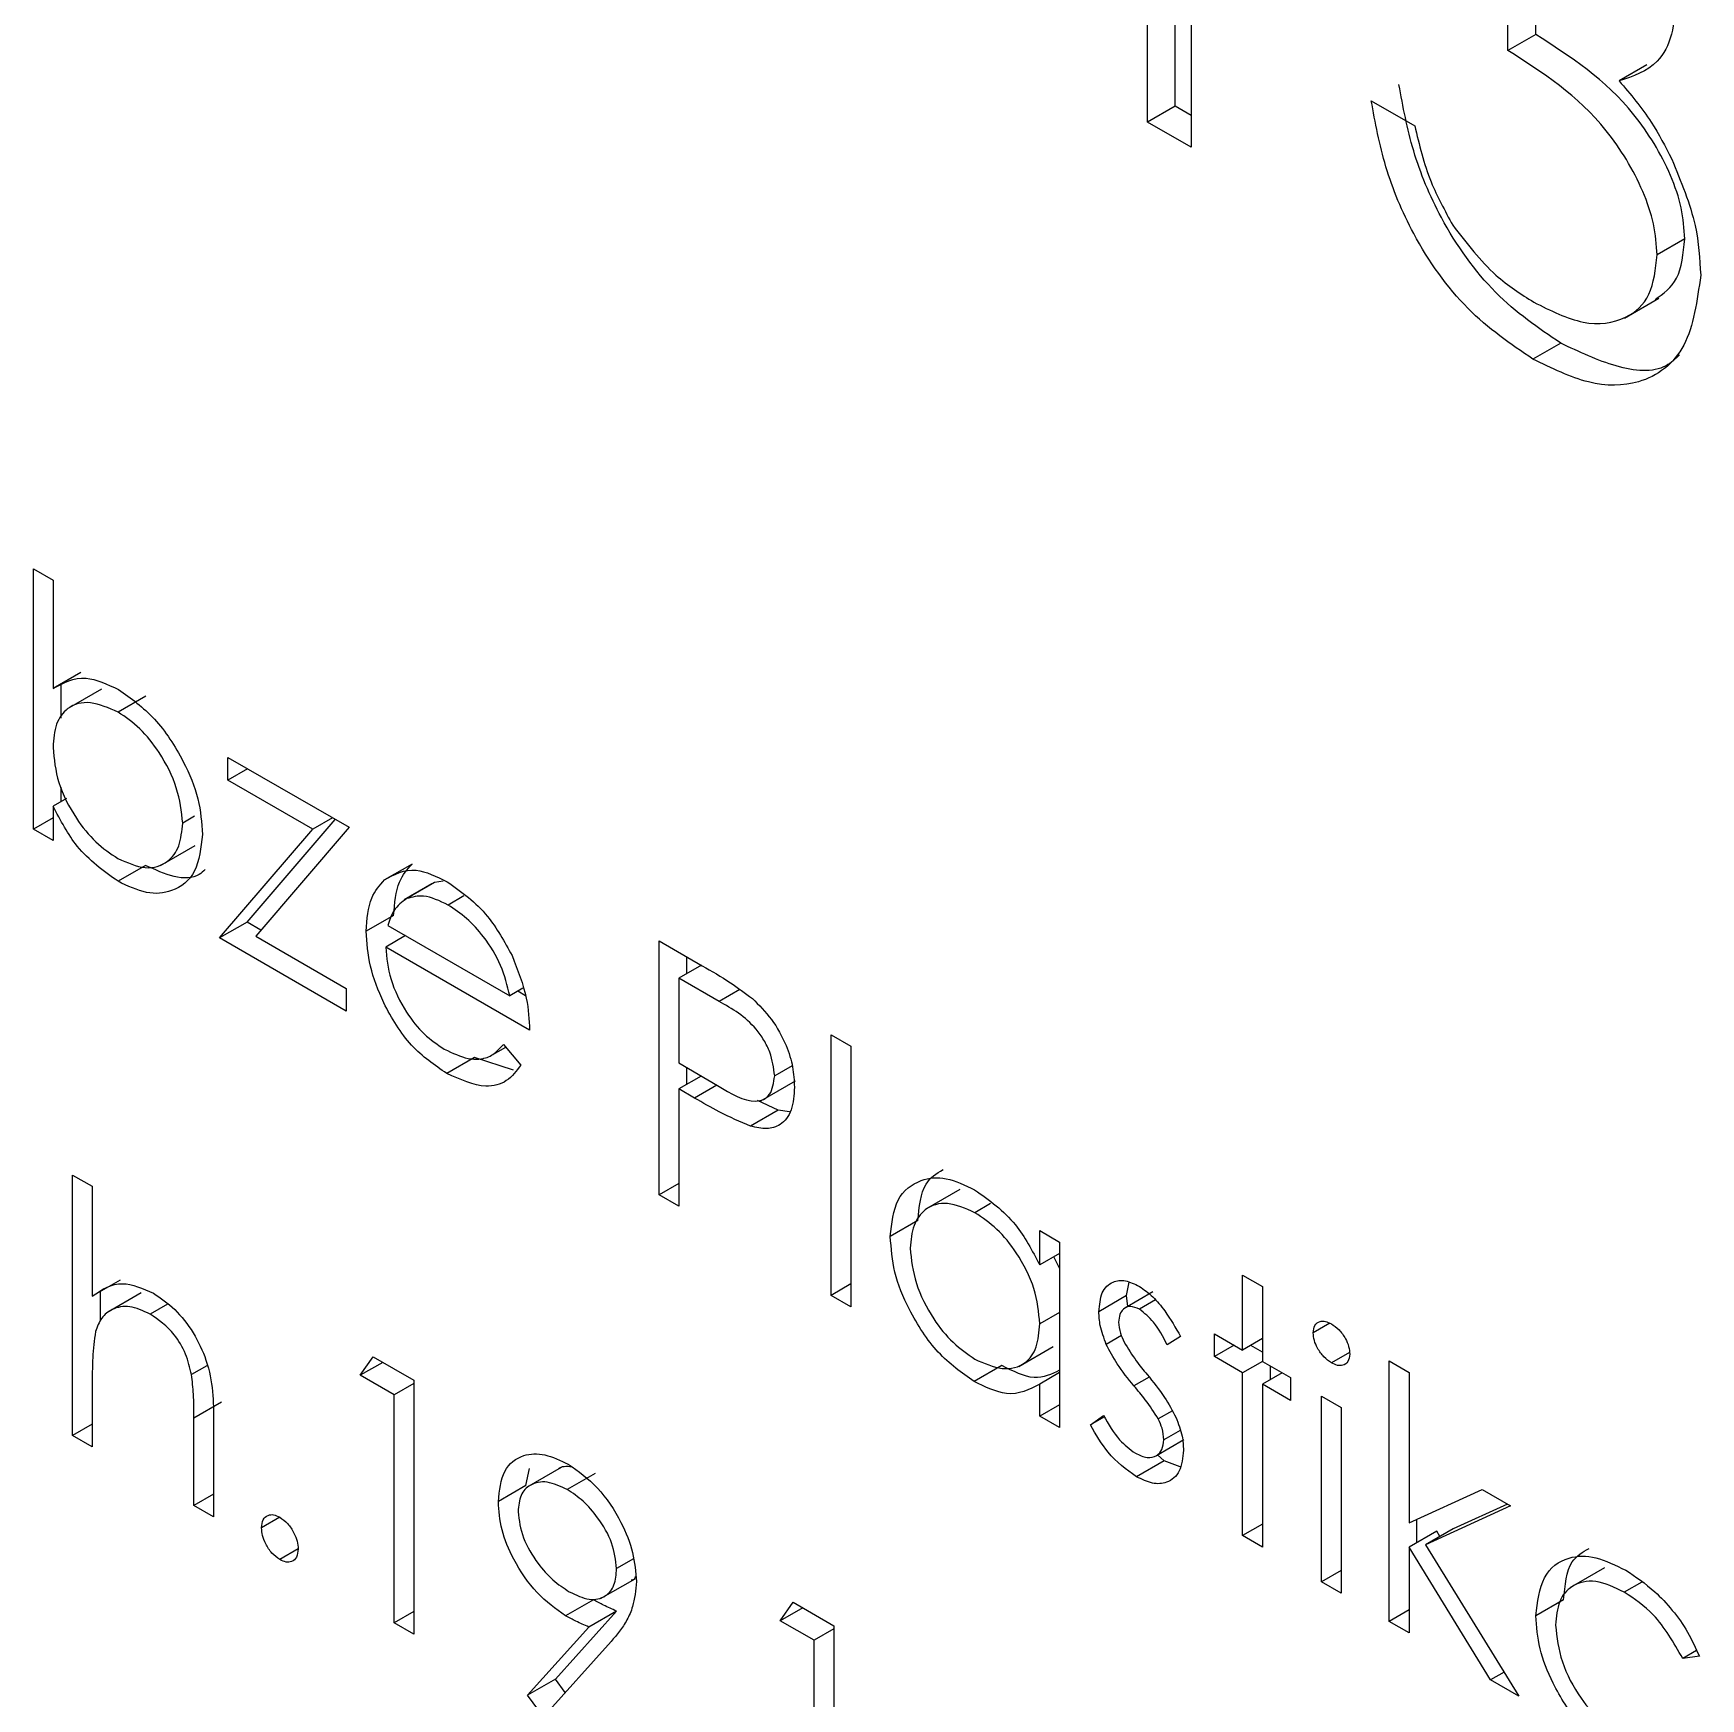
# Model space of a CAD drawing. Extents: x 75 to 2075, y 25 to 1460.
# Drawn here: x 1885.06 to 1896.41, y 1106.38 to 1117.71 of the extents above; entities that cross this region are included whole.
import ezdxf

# ---------------------------------------------------------------- set-up
doc = ezdxf.new("R2010")
doc.units = 0
doc.header["$LTSCALE"] = 5
doc.linetypes.add('SLD-KATı', pattern=[0])
doc.layers.get('0').update_dxf_attribs({"linetype": 'CONTINUOUS'})

msp = doc.modelspace()

# ---------------------------------------------------------------- linework, layer by layer
at = {"color": 7, "linetype": 'SLD-KATı'}
for p, q in [((1892.941, 1120.747), (1892.941, 1116.937)), ((1892.833, 1117.216), (1892.833, 1120.636)), ((1892.645, 1117.107), (1892.645, 1120.527)), ((1895.098, 1117.596), (1895.098, 1117.987)), ((1895.287, 1117.705), (1895.287, 1117.924)), ((1895.287, 1117.705), (1895.098, 1117.596)), ((1896.044, 1117.497), (1895.855, 1117.388)), ((1894.168, 1117.254), (1894.464, 1117.083)), ((1892.833, 1117.216), (1892.645, 1117.107)), ((1892.941, 1116.937), (1892.645, 1117.107)), ((1892.941, 1117.154), (1892.833, 1117.216)), ((1896.302, 1116.313), (1896.114, 1116.204)), ((1895.891, 1115.775), (1896.126, 1115.911)), ((1895.457, 1115.604), (1895.268, 1115.495)), ((1885.061, 1114.069), (1885.195, 1113.992)), ((1885.061, 1112.296), (1885.061, 1114.069)), ((1885.195, 1113.992), (1885.195, 1113.253)), ((1885.384, 1113.362), (1885.195, 1113.253)), ((1885.249, 1113.052), (1885.249, 1113.284)), ((1885.525, 1113.25), (1885.289, 1113.114)), ((1885.826, 1113.202), (1885.638, 1113.093)), ((1886.385, 1112.785), (1887.21, 1112.309)), ((1886.385, 1112.63), (1886.385, 1112.785)), ((1886.519, 1112.708), (1886.385, 1112.63)), ((1885.249, 1112.484), (1885.249, 1112.583)), ((1886.964, 1112.296), (1886.385, 1112.63)), ((1885.287, 1112.506), (1885.195, 1112.453)), ((1885.195, 1112.453), (1885.195, 1112.219)), ((1885.195, 1112.374), (1885.061, 1112.296)), ((1886.158, 1112.385), (1886.078, 1112.338)), ((1886.516, 1111.664), (1887.116, 1112.363)), ((1887.098, 1112.374), (1886.964, 1112.296)), ((1885.195, 1112.219), (1885.061, 1112.296)), ((1886.327, 1111.556), (1886.964, 1112.296)), ((1887.21, 1112.309), (1886.574, 1111.568)), ((1885.927, 1112.049), (1886.163, 1112.185)), ((1885.825, 1112.05), (1885.637, 1111.942)), ((1887.639, 1112.059), (1887.451, 1111.951)), ((1887.773, 1111.924), (1887.585, 1111.815)), ((1887.792, 1111.933), (1887.603, 1111.824)), ((1887.851, 1111.942), (1887.792, 1111.933)), ((1887.992, 1111.842), (1887.885, 1111.78)), ((1886.516, 1111.664), (1886.327, 1111.556)), ((1886.609, 1111.61), (1886.516, 1111.664)), ((1887.513, 1111.71), (1887.325, 1111.602)), ((1887.191, 1111.057), (1886.327, 1111.556)), ((1886.574, 1111.568), (1887.191, 1111.212)), ((1887.594, 1111.572), (1887.459, 1111.494)), ((1887.473, 1111.641), (1888.303, 1111.162)), ((1888.438, 1110.929), (1887.459, 1111.494)), ((1889.32, 1111.537), (1889.614, 1111.367)), ((1889.32, 1109.808), (1889.32, 1111.537)), ((1889.608, 1111.371), (1889.455, 1111.282)), ((1889.509, 1111.313), (1889.509, 1111.428)), ((1887.191, 1111.212), (1887.191, 1111.057)), ((1888.393, 1111.214), (1888.303, 1111.162)), ((1889.455, 1111.282), (1889.455, 1110.706)), ((1889.728, 1111.124), (1889.455, 1111.282)), ((1888.41, 1111.163), (1888.358, 1111.193)), ((1890.491, 1110.897), (1890.625, 1110.819)), ((1890.491, 1109.124), (1890.491, 1110.897)), ((1888.173, 1110.754), (1888.276, 1110.814)), ((1888.261, 1110.832), (1888.38, 1110.691)), ((1890.625, 1110.819), (1890.625, 1109.047)), ((1888.064, 1110.743), (1887.875, 1110.634)), ((1888.328, 1110.657), (1888.064, 1110.743)), ((1889.455, 1110.706), (1889.717, 1110.551)), ((1889.509, 1110.56), (1889.509, 1110.674)), ((1890.226, 1110.687), (1890.107, 1110.618)), ((1889.606, 1110.616), (1889.455, 1110.529)), ((1889.455, 1110.529), (1889.455, 1109.731)), ((1889.562, 1110.467), (1889.455, 1110.529)), ((1890.012, 1110.447), (1890.248, 1110.583)), ((1890.131, 1110.384), (1889.99, 1110.449)), ((1890.131, 1110.384), (1889.943, 1110.275)), ((1890.208, 1110.373), (1890.131, 1110.384)), ((1885.328, 1109.943), (1885.462, 1109.866)), ((1885.328, 1108.171), (1885.328, 1109.943)), ((1885.462, 1109.866), (1885.462, 1109.118)), ((1889.455, 1109.886), (1889.32, 1109.808)), ((1891.368, 1109.844), (1891.132, 1109.708)), ((1889.455, 1109.731), (1889.32, 1109.808)), ((1891.577, 1109.748), (1891.47, 1109.686)), ((1891.082, 1109.633), (1890.894, 1109.524)), ((1891.911, 1109.331), (1891.911, 1109.565)), ((1891.911, 1109.565), (1892.045, 1109.487)), ((1892.045, 1109.409), (1891.911, 1109.331)), ((1892.045, 1109.487), (1892.045, 1108.224)), ((1892.045, 1109.309), (1892.007, 1109.386)), ((1885.651, 1109.227), (1885.462, 1109.118)), ((1890.625, 1109.202), (1890.491, 1109.124)), ((1892.502, 1109.122), (1892.519, 1109.213)), ((1893.292, 1109.262), (1893.427, 1109.184)), ((1893.292, 1108.752), (1893.292, 1109.262)), ((1893.427, 1109.184), (1893.427, 1108.674)), ((1885.517, 1108.948), (1885.517, 1109.149)), ((1885.795, 1109.142), (1885.56, 1109.006)), ((1885.974, 1109.065), (1885.855, 1108.997)), ((1890.625, 1109.047), (1890.491, 1109.124)), ((1892.502, 1109.122), (1892.314, 1109.013)), ((1892.682, 1109.148), (1892.494, 1109.039)), ((1892.51, 1109.048), (1892.502, 1109.122)), ((1892.699, 1109.093), (1892.59, 1109.03)), ((1892.045, 1109.008), (1891.911, 1108.93)), ((1893.886, 1108.934), (1893.772, 1108.868)), ((1892.468, 1108.85), (1892.364, 1108.79)), ((1892.87, 1108.844), (1892.779, 1108.788)), ((1893.101, 1108.863), (1893.292, 1108.752)), ((1893.101, 1108.708), (1893.101, 1108.863)), ((1893.427, 1108.83), (1893.292, 1108.752)), ((1891.768, 1108.64), (1892.003, 1108.776)), ((1893.235, 1108.785), (1893.101, 1108.708)), ((1893.292, 1108.597), (1893.101, 1108.708)), ((1893.427, 1108.737), (1893.347, 1108.783)), ((1894.02, 1108.736), (1893.896, 1108.665)), ((1886.241, 1108.644), (1886.138, 1108.585)), ((1887.285, 1108.58), (1887.373, 1108.706)), ((1887.439, 1108.668), (1887.285, 1108.58)), ((1887.373, 1108.706), (1887.65, 1108.546)), ((1891.653, 1108.646), (1891.464, 1108.537)), ((1892.045, 1108.598), (1891.911, 1108.52)), ((1893.427, 1108.674), (1893.292, 1108.597)), ((1893.292, 1107.489), (1893.292, 1108.597)), ((1893.427, 1108.674), (1893.619, 1108.564)), ((1893.561, 1108.597), (1893.427, 1108.519)), ((1893.481, 1108.551), (1893.481, 1108.643)), ((1894.29, 1108.678), (1894.425, 1108.6)), ((1894.29, 1106.905), (1894.29, 1108.678)), ((1894.425, 1108.6), (1894.425, 1107.575)), ((1885.462, 1108.55), (1885.462, 1108.093)), ((1887.516, 1108.447), (1887.285, 1108.58)), ((1887.65, 1108.524), (1887.516, 1108.447)), ((1887.65, 1108.546), (1887.65, 1106.818)), ((1891.911, 1108.302), (1891.911, 1108.52)), ((1893.427, 1108.519), (1893.427, 1107.411)), ((1893.619, 1108.409), (1893.427, 1108.519)), ((1893.619, 1108.564), (1893.619, 1108.409)), ((1886.342, 1108.397), (1886.153, 1108.289)), ((1887.516, 1106.896), (1887.516, 1108.447)), ((1892.045, 1108.379), (1891.911, 1108.302)), ((1893.83, 1108.437), (1893.964, 1108.36)), ((1893.83, 1107.174), (1893.83, 1108.437)), ((1886.153, 1107.695), (1886.153, 1108.289)), ((1886.288, 1108.262), (1886.288, 1107.617)), ((1892.045, 1108.224), (1891.911, 1108.302)), ((1892.256, 1108.242), (1892.345, 1108.307)), ((1892.352, 1108.297), (1892.256, 1108.242)), ((1892.814, 1108.338), (1892.718, 1108.283)), ((1893.964, 1108.36), (1893.964, 1107.097)), ((1885.462, 1108.248), (1885.328, 1108.171)), ((1885.462, 1108.093), (1885.328, 1108.171)), ((1892.705, 1108.034), (1892.893, 1108.143)), ((1892.867, 1108.205), (1892.755, 1108.141)), ((1892.758, 1107.999), (1892.712, 1108.038)), ((1888.414, 1107.83), (1888.439, 1107.946)), ((1888.653, 1107.952), (1888.418, 1107.816)), ((1892.758, 1107.999), (1892.569, 1107.89)), ((1892.866, 1107.956), (1892.758, 1107.999)), ((1888.414, 1107.83), (1888.226, 1107.721)), ((1888.884, 1107.911), (1888.695, 1107.802)), ((1894.425, 1107.575), (1894.922, 1107.803)), ((1894.922, 1107.803), (1895.115, 1107.692)), ((1886.288, 1107.772), (1886.153, 1107.695)), ((1886.288, 1107.617), (1886.153, 1107.695)), ((1895.115, 1107.692), (1894.538, 1107.427)), ((1895.094, 1107.704), (1894.726, 1107.536)), ((1886.738, 1107.614), (1886.614, 1107.542)), ((1894.479, 1107.441), (1894.479, 1107.6)), ((1893.427, 1107.566), (1893.292, 1107.489)), ((1893.427, 1107.411), (1893.292, 1107.489)), ((1894.613, 1107.519), (1894.425, 1107.41)), ((1894.726, 1107.536), (1894.538, 1107.427)), ((1894.635, 1107.483), (1894.613, 1107.519)), ((1886.863, 1107.398), (1886.738, 1107.326)), ((1894.425, 1107.41), (1894.425, 1106.828)), ((1894.98, 1106.507), (1894.425, 1107.41)), ((1894.538, 1107.427), (1895.173, 1106.396)), ((1889.145, 1107.33), (1889.031, 1107.265)), ((1893.964, 1107.252), (1893.83, 1107.174)), ((1895.756, 1107.27), (1895.52, 1107.134)), ((1888.921, 1107.06), (1889.157, 1107.196)), ((1893.964, 1107.097), (1893.83, 1107.174)), ((1896.009, 1107.173), (1895.89, 1107.104)), ((1888.873, 1107.053), (1888.684, 1106.944)), ((1890.144, 1106.91), (1890.232, 1107.036)), ((1890.232, 1107.036), (1890.509, 1106.876)), ((1895.477, 1107.052), (1895.288, 1106.943)), ((1887.65, 1106.973), (1887.516, 1106.896)), ((1887.65, 1106.818), (1887.516, 1106.896)), ((1888.614, 1106.513), (1889.03, 1106.976)), ((1889.03, 1106.976), (1888.841, 1106.867)), ((1890.298, 1106.998), (1890.144, 1106.91)), ((1890.375, 1106.777), (1890.144, 1106.91)), ((1894.425, 1106.983), (1894.29, 1106.905)), ((1894.425, 1106.828), (1894.29, 1106.905)), ((1888.425, 1106.404), (1888.841, 1106.867)), ((1890.509, 1106.854), (1890.375, 1106.777)), ((1890.509, 1106.876), (1890.509, 1105.148)), ((1888.993, 1106.769), (1888.533, 1106.256)), ((1890.375, 1105.226), (1890.375, 1106.777)), ((1896.382, 1106.707), (1896.288, 1106.653)), ((1896.401, 1106.669), (1896.288, 1106.653)), ((1895.072, 1106.56), (1894.98, 1106.507)), ((1888.614, 1106.513), (1888.425, 1106.404)), ((1888.681, 1106.421), (1888.614, 1106.513)), ((1895.173, 1106.396), (1894.98, 1106.507)), ((1888.533, 1106.256), (1888.425, 1106.404))]:
    msp.add_line(p, q, dxfattribs=at)
at = {"color": 8, "linetype": 'SLD-KATı'}
for p, q in [((1889.87, 1111.205), (1889.728, 1111.124)), ((1889.712, 1110.554), (1889.562, 1110.467)), ((1892.655, 1108.568), (1892.552, 1108.508))]:
    msp.add_line(p, q, dxfattribs=at)
at = {"color": 7, "linetype": 'SLD-KATı'}
for points, knots in [([(1896.241, 1117.95), (1896.235, 1117.865), (1896.225, 1117.695), (1896.106, 1117.471), (1895.95, 1117.42), (1895.855, 1117.388)], [0, 0, 0, 0, 0.280508, 0.560792, 1, 1, 1, 1]), ([(1896.302, 1116.313), (1896.297, 1116.382), (1896.288, 1116.521), (1896.185, 1116.82), (1895.878, 1117.326), (1895.523, 1117.553), (1895.287, 1117.705)], [0, 0, 0, 0, 0.125587, 0.251191, 0.500605, 1, 1, 1, 1]), ([(1896.114, 1116.204), (1896.109, 1116.273), (1896.099, 1116.412), (1895.996, 1116.711), (1895.69, 1117.217), (1895.335, 1117.444), (1895.098, 1117.596)], [0, 0, 0, 0, 0.125587, 0.251191, 0.500605, 1, 1, 1, 1]), ([(1895.457, 1115.604), (1895.305, 1115.707), (1895.003, 1115.912), (1894.646, 1116.411), (1894.438, 1116.915), (1894.384, 1117.214), (1894.356, 1117.363)], [0, 0, 0, 0, 0.279886, 0.558979, 0.779263, 1, 1, 1, 1]), ([(1895.855, 1117.388), (1895.932, 1117.298), (1896.069, 1117.136), (1896.169, 1116.942), (1896.213, 1116.857)], [0, 0, 0, 0, 0.559795, 1, 1, 1, 1]), ([(1895.268, 1115.495), (1895.117, 1115.598), (1894.814, 1115.803), (1894.457, 1116.302), (1894.25, 1116.807), (1894.195, 1117.105), (1894.168, 1117.254)], [0, 0, 0, 0, 0.279886, 0.558979, 0.779263, 1, 1, 1, 1]), ([(1894.464, 1117.083), (1894.494, 1116.955), (1894.548, 1116.726), (1894.669, 1116.505), (1894.722, 1116.407)], [0, 0, 0, 0, 0.5606944, 1, 1, 1, 1]), ([(1896.213, 1116.857), (1896.276, 1116.704), (1896.389, 1116.43), (1896.404, 1116.177), (1896.41, 1116.066)], [0, 0, 0, 0, 0.559419, 1, 1, 1, 1]), ([(1894.722, 1116.407), (1894.817, 1116.284), (1894.987, 1116.064), (1895.186, 1115.938), (1895.274, 1115.883)], [0, 0, 0, 0, 0.558748, 1, 1, 1, 1]), ([(1896.1, 1115.901), (1896.156, 1115.941), (1896.273, 1116.024), (1896.292, 1116.214), (1896.302, 1116.313)], [0, 0, 0, 0, 0.480676, 1, 1, 1, 1]), ([(1895.274, 1115.883), (1895.388, 1115.826), (1895.616, 1115.712), (1895.893, 1115.75), (1896.081, 1115.913), (1896.103, 1116.107), (1896.114, 1116.204)], [0, 0, 0, 0, 0.280599, 0.560151, 0.780303, 1, 1, 1, 1]), ([(1896.41, 1116.066), (1896.386, 1115.893), (1896.339, 1115.546), (1896.029, 1115.313), (1895.652, 1115.308), (1895.396, 1115.433), (1895.268, 1115.495)], [0, 0, 0, 0, 0.279304, 0.558838, 0.779277, 1, 1, 1, 1]), ([(1896.267, 1115.525), (1896.238, 1115.497), (1896.132, 1115.396), (1895.835, 1115.425), (1895.583, 1115.545), (1895.457, 1115.604)], [0, 0, 0, 0, 0.1595968, 0.5795276, 1, 1, 1, 1]), ([(1885.195, 1113.253), (1885.265, 1113.292), (1885.391, 1113.363), (1885.564, 1113.282), (1885.641, 1113.247)], [0, 0, 0, 0, 0.559294, 1, 1, 1, 1]), ([(1885.641, 1113.247), (1885.725, 1113.187), (1885.893, 1113.067), (1886.079, 1112.781), (1886.195, 1112.5), (1886.206, 1112.34), (1886.212, 1112.261)], [0, 0, 0, 0, 0.279577, 0.559334, 0.779604, 1, 1, 1, 1]), ([(1885.638, 1113.093), (1885.574, 1113.121), (1885.445, 1113.177), (1885.296, 1113.137), (1885.208, 1113.02), (1885.199, 1112.909), (1885.195, 1112.853)], [0, 0, 0, 0, 0.279786, 0.559477, 0.779627, 1, 1, 1, 1]), ([(1886.078, 1112.338), (1886.069, 1112.417), (1886.05, 1112.575), (1885.933, 1112.808), (1885.789, 1112.989), (1885.688, 1113.059), (1885.638, 1113.093)], [0, 0, 0, 0, 0.279403, 0.559104, 0.779552, 1, 1, 1, 1]), ([(1885.195, 1112.853), (1885.202, 1112.774), (1885.217, 1112.616), (1885.337, 1112.381), (1885.483, 1112.2), (1885.585, 1112.131), (1885.636, 1112.097)], [0, 0, 0, 0, 0.279639, 0.559192, 0.779512, 1, 1, 1, 1]), ([(1885.637, 1111.942), (1885.538, 1112.012), (1885.362, 1112.137), (1885.246, 1112.356), (1885.195, 1112.453)], [0, 0, 0, 0, 0.558922, 1, 1, 1, 1]), ([(1885.636, 1112.097), (1885.7, 1112.069), (1885.828, 1112.012), (1885.973, 1112.06), (1886.061, 1112.174), (1886.072, 1112.284), (1886.078, 1112.338)], [0, 0, 0, 0, 0.279756, 0.559279, 0.779725, 1, 1, 1, 1]), ([(1886.212, 1112.261), (1886.202, 1112.17), (1886.181, 1111.988), (1886.022, 1111.868), (1885.835, 1111.847), (1885.703, 1111.91), (1885.637, 1111.942)], [0, 0, 0, 0, 0.279433, 0.559216, 0.779559, 1, 1, 1, 1]), ([(1886.23, 1112.022), (1886.217, 1112.009), (1886.165, 1111.959), (1886.02, 1111.96), (1885.89, 1112.02), (1885.825, 1112.05)], [0, 0, 0, 0, 0.139621, 0.569714, 1, 1, 1, 1]), ([(1887.451, 1111.951), (1887.518, 1111.988), (1887.638, 1112.055), (1887.805, 1111.975), (1887.878, 1111.939)], [0, 0, 0, 0, 0.558577, 1, 1, 1, 1]), ([(1887.513, 1111.71), (1887.52, 1111.792), (1887.532, 1111.939), (1887.606, 1112.023), (1887.639, 1112.059)], [0, 0, 0, 0, 0.559427, 1, 1, 1, 1]), ([(1887.325, 1111.602), (1887.332, 1111.684), (1887.343, 1111.83), (1887.418, 1111.914), (1887.451, 1111.951)], [0, 0, 0, 0, 0.559427, 1, 1, 1, 1]), ([(1887.878, 1111.939), (1887.976, 1111.87), (1888.149, 1111.746), (1888.267, 1111.531), (1888.319, 1111.436)], [0, 0, 0, 0, 0.558919, 1, 1, 1, 1]), ([(1887.603, 1111.824), (1887.571, 1111.801), (1887.512, 1111.758), (1887.485, 1111.677), (1887.473, 1111.641)], [0, 0, 0, 0, 0.5587953, 1, 1, 1, 1]), ([(1887.885, 1111.78), (1887.827, 1111.808), (1887.723, 1111.857), (1887.64, 1111.834), (1887.603, 1111.824)], [0, 0, 0, 0, 0.559458, 1, 1, 1, 1]), ([(1888.303, 1111.162), (1888.287, 1111.231), (1888.254, 1111.37), (1888.139, 1111.556), (1888.012, 1111.695), (1887.927, 1111.752), (1887.885, 1111.78)], [0, 0, 0, 0, 0.2801382, 0.5591944, 0.7795977, 1, 1, 1, 1]), ([(1887.875, 1110.634), (1887.792, 1110.69), (1887.626, 1110.804), (1887.447, 1111.091), (1887.343, 1111.367), (1887.331, 1111.523), (1887.325, 1111.602)], [0, 0, 0, 0, 0.279885, 0.558859, 0.779462, 1, 1, 1, 1]), ([(1887.459, 1111.494), (1887.466, 1111.422), (1887.48, 1111.277), (1887.586, 1111.061), (1887.718, 1110.893), (1887.812, 1110.83), (1887.858, 1110.799)], [0, 0, 0, 0, 0.279963, 0.559359, 0.779526, 1, 1, 1, 1]), ([(1888.319, 1111.436), (1888.358, 1111.338), (1888.427, 1111.162), (1888.435, 1111), (1888.438, 1110.929)], [0, 0, 0, 0, 0.558897, 1, 1, 1, 1]), ([(1889.614, 1111.367), (1889.678, 1111.331), (1889.792, 1111.265), (1889.905, 1111.181), (1889.955, 1111.145)], [0, 0, 0, 0, 0.560314, 1, 1, 1, 1]), ([(1890.107, 1110.618), (1890.1, 1110.672), (1890.09, 1110.752), (1890.035, 1110.862), (1889.929, 1111.011), (1889.818, 1111.074), (1889.728, 1111.124)], [0, 0, 0, 0, 0.248969, 0.374729, 0.500383, 1, 1, 1, 1]), ([(1889.955, 1111.145), (1890, 1111.099), (1890.091, 1111.009), (1890.185, 1110.838), (1890.235, 1110.676), (1890.239, 1110.586), (1890.241, 1110.541)], [0, 0, 0, 0, 0.279705, 0.559381, 0.779509, 1, 1, 1, 1]), ([(1887.858, 1110.799), (1887.913, 1110.773), (1888.004, 1110.731), (1888.12, 1110.728), (1888.2, 1110.765), (1888.241, 1110.81), (1888.261, 1110.832)], [0, 0, 0, 0, 0.3394652, 0.5596261, 0.7794983, 1, 1, 1, 1]), ([(1888.38, 1110.691), (1888.35, 1110.651), (1888.289, 1110.572), (1888.117, 1110.525), (1887.967, 1110.593), (1887.875, 1110.634)], [0, 0, 0, 0, 0.280919, 0.561407, 1, 1, 1, 1]), ([(1889.717, 1110.551), (1889.808, 1110.498), (1889.922, 1110.431), (1890.033, 1110.454), (1890.09, 1110.5), (1890.1, 1110.571), (1890.107, 1110.618)], [0, 0, 0, 0, 0.4997206, 0.6253498, 0.7510825, 1, 1, 1, 1]), ([(1890.241, 1110.541), (1890.238, 1110.487), (1890.231, 1110.377), (1890.156, 1110.281), (1890.054, 1110.251), (1889.98, 1110.267), (1889.943, 1110.275)], [0, 0, 0, 0, 0.280099, 0.559324, 0.779458, 1, 1, 1, 1]), ([(1889.943, 1110.275), (1889.872, 1110.306), (1889.745, 1110.36), (1889.618, 1110.434), (1889.562, 1110.467)], [0, 0, 0, 0, 0.559694, 1, 1, 1, 1]), ([(1891.082, 1109.633), (1891.091, 1109.726), (1891.106, 1109.89), (1891.209, 1109.953), (1891.253, 1109.98)], [0, 0, 0, 0, 0.573159, 1, 1, 1, 1]), ([(1890.894, 1109.524), (1890.904, 1109.615), (1890.925, 1109.796), (1891.084, 1109.915), (1891.271, 1109.937), (1891.402, 1109.874), (1891.468, 1109.842)], [0, 0, 0, 0, 0.279413, 0.559191, 0.779548, 1, 1, 1, 1]), ([(1891.468, 1109.842), (1891.567, 1109.772), (1891.744, 1109.647), (1891.86, 1109.428), (1891.911, 1109.331)], [0, 0, 0, 0, 0.5590621, 1, 1, 1, 1]), ([(1891.47, 1109.686), (1891.406, 1109.715), (1891.278, 1109.771), (1891.132, 1109.724), (1891.045, 1109.609), (1891.034, 1109.499), (1891.028, 1109.445)], [0, 0, 0, 0, 0.2797672, 0.5592905, 0.7797189, 1, 1, 1, 1]), ([(1891.911, 1108.93), (1891.904, 1109.009), (1891.889, 1109.168), (1891.768, 1109.402), (1891.623, 1109.584), (1891.521, 1109.652), (1891.47, 1109.686)], [0, 0, 0, 0, 0.27966, 0.55921, 0.779487, 1, 1, 1, 1]), ([(1891.464, 1108.537), (1891.38, 1108.597), (1891.212, 1108.717), (1891.026, 1109.003), (1890.911, 1109.285), (1890.9, 1109.444), (1890.894, 1109.524)], [0, 0, 0, 0, 0.279573, 0.559333, 0.779589, 1, 1, 1, 1]), ([(1891.028, 1109.445), (1891.037, 1109.366), (1891.055, 1109.208), (1891.173, 1108.975), (1891.318, 1108.794), (1891.419, 1108.725), (1891.469, 1108.69)], [0, 0, 0, 0, 0.279429, 0.559146, 0.77957, 1, 1, 1, 1]), ([(1885.462, 1109.118), (1885.526, 1109.162), (1885.639, 1109.241), (1885.805, 1109.17), (1885.879, 1109.138)], [0, 0, 0, 0, 0.559941, 1, 1, 1, 1]), ([(1892.314, 1109.013), (1892.318, 1109.059), (1892.326, 1109.151), (1892.399, 1109.22), (1892.492, 1109.233), (1892.557, 1109.201), (1892.59, 1109.185)], [0, 0, 0, 0, 0.279936, 0.559437, 0.779611, 1, 1, 1, 1]), ([(1892.59, 1109.185), (1892.621, 1109.163), (1892.682, 1109.12), (1892.78, 1109), (1892.836, 1108.903), (1892.87, 1108.844)], [0, 0, 0, 0, 0.279553, 0.559703, 1, 1, 1, 1]), ([(1885.855, 1108.997), (1885.807, 1109.018), (1885.713, 1109.062), (1885.602, 1109.037), (1885.521, 1108.977), (1885.496, 1108.91), (1885.483, 1108.877)], [0, 0, 0, 0, 0.279552, 0.559389, 0.77971, 1, 1, 1, 1]), ([(1885.879, 1109.138), (1885.928, 1109.105), (1886.026, 1109.038), (1886.154, 1108.873), (1886.285, 1108.596), (1886.287, 1108.4), (1886.288, 1108.262)], [0, 0, 0, 0, 0.1870201, 0.3738955, 0.5605981, 1, 1, 1, 1]), ([(1892.59, 1109.03), (1892.569, 1109.039), (1892.526, 1109.057), (1892.481, 1109.035), (1892.453, 1108.997), (1892.45, 1108.96), (1892.448, 1108.942)], [0, 0, 0, 0, 0.279313, 0.559072, 0.779518, 1, 1, 1, 1]), ([(1886.138, 1108.585), (1886.126, 1108.631), (1886.104, 1108.724), (1886.008, 1108.891), (1885.913, 1108.957), (1885.855, 1108.997)], [0, 0, 0, 0, 0.281325, 0.561481, 1, 1, 1, 1]), ([(1892.364, 1108.79), (1892.348, 1108.833), (1892.319, 1108.911), (1892.315, 1108.982), (1892.314, 1109.013)], [0, 0, 0, 0, 0.559587, 1, 1, 1, 1]), ([(1892.448, 1108.942), (1892.451, 1108.917), (1892.455, 1108.873), (1892.476, 1108.826), (1892.485, 1108.806)], [0, 0, 0, 0, 0.559054, 1, 1, 1, 1]), ([(1892.779, 1108.788), (1892.75, 1108.843), (1892.699, 1108.94), (1892.623, 1109.003), (1892.59, 1109.03)], [0, 0, 0, 0, 0.562045, 1, 1, 1, 1]), ([(1893.772, 1108.868), (1893.775, 1108.887), (1893.779, 1108.925), (1893.815, 1108.948), (1893.855, 1108.951), (1893.882, 1108.937), (1893.896, 1108.93)], [0, 0, 0, 0, 0.279289, 0.558897, 0.779452, 1, 1, 1, 1]), ([(1885.483, 1108.877), (1885.476, 1108.818), (1885.462, 1108.714), (1885.462, 1108.6), (1885.462, 1108.55)], [0, 0, 0, 0, 0.559645, 1, 1, 1, 1]), ([(1891.469, 1108.69), (1891.533, 1108.662), (1891.661, 1108.606), (1891.811, 1108.646), (1891.898, 1108.763), (1891.906, 1108.875), (1891.911, 1108.93)], [0, 0, 0, 0, 0.279822, 0.559387, 0.779603, 1, 1, 1, 1]), ([(1893.896, 1108.665), (1893.879, 1108.677), (1893.844, 1108.701), (1893.803, 1108.759), (1893.777, 1108.818), (1893.774, 1108.852), (1893.772, 1108.868)], [0, 0, 0, 0, 0.279784, 0.559698, 0.779921, 1, 1, 1, 1]), ([(1893.896, 1108.93), (1893.914, 1108.918), (1893.95, 1108.893), (1893.991, 1108.835), (1894.017, 1108.775), (1894.02, 1108.741), (1894.022, 1108.724)], [0, 0, 0, 0, 0.2798695, 0.5598663, 0.7799105, 1, 1, 1, 1]), ([(1892.552, 1108.508), (1892.513, 1108.557), (1892.442, 1108.644), (1892.388, 1108.745), (1892.364, 1108.79)], [0, 0, 0, 0, 0.560659, 1, 1, 1, 1]), ([(1892.485, 1108.806), (1892.512, 1108.762), (1892.56, 1108.684), (1892.616, 1108.616), (1892.642, 1108.586)], [0, 0, 0, 0, 0.5590178, 1, 1, 1, 1]), ([(1894.022, 1108.724), (1894.019, 1108.706), (1894.014, 1108.668), (1893.978, 1108.646), (1893.938, 1108.644), (1893.91, 1108.658), (1893.896, 1108.665)], [0, 0, 0, 0, 0.27916, 0.558862, 0.779356, 1, 1, 1, 1]), ([(1892.046, 1108.614), (1891.991, 1108.587), (1891.88, 1108.533), (1891.729, 1108.608), (1891.653, 1108.646)], [0, 0, 0, 0, 0.492046, 1, 1, 1, 1]), ([(1886.153, 1108.289), (1886.153, 1108.342), (1886.154, 1108.438), (1886.143, 1108.54), (1886.138, 1108.585)], [0, 0, 0, 0, 0.560281, 1, 1, 1, 1]), ([(1891.911, 1108.52), (1891.84, 1108.483), (1891.713, 1108.418), (1891.54, 1108.501), (1891.464, 1108.537)], [0, 0, 0, 0, 0.558763, 1, 1, 1, 1]), ([(1892.718, 1108.283), (1892.69, 1108.327), (1892.638, 1108.407), (1892.579, 1108.477), (1892.552, 1108.508)], [0, 0, 0, 0, 0.559074, 1, 1, 1, 1]), ([(1892.642, 1108.586), (1892.683, 1108.535), (1892.757, 1108.445), (1892.814, 1108.34), (1892.838, 1108.295)], [0, 0, 0, 0, 0.560649, 1, 1, 1, 1]), ([(1892.345, 1108.307), (1892.379, 1108.247), (1892.44, 1108.141), (1892.525, 1108.077), (1892.562, 1108.049)], [0, 0, 0, 0, 0.560833, 1, 1, 1, 1]), ([(1892.755, 1108.141), (1892.753, 1108.167), (1892.75, 1108.213), (1892.728, 1108.261), (1892.718, 1108.283)], [0, 0, 0, 0, 0.559603, 1, 1, 1, 1]), ([(1892.838, 1108.295), (1892.855, 1108.251), (1892.885, 1108.173), (1892.888, 1108.101), (1892.889, 1108.07)], [0, 0, 0, 0, 0.559466, 1, 1, 1, 1]), ([(1892.569, 1107.89), (1892.501, 1107.939), (1892.38, 1108.027), (1892.294, 1108.176), (1892.256, 1108.242)], [0, 0, 0, 0, 0.559289, 1, 1, 1, 1]), ([(1892.562, 1108.049), (1892.589, 1108.037), (1892.644, 1108.011), (1892.706, 1108.028), (1892.748, 1108.071), (1892.753, 1108.118), (1892.755, 1108.141)], [0, 0, 0, 0, 0.279988, 0.559745, 0.779963, 1, 1, 1, 1]), ([(1888.226, 1107.721), (1888.234, 1107.796), (1888.25, 1107.946), (1888.382, 1108.044), (1888.54, 1108.052), (1888.648, 1108.001), (1888.702, 1107.975)], [0, 0, 0, 0, 0.279538, 0.558851, 0.779452, 1, 1, 1, 1]), ([(1892.889, 1108.07), (1892.884, 1108.019), (1892.873, 1107.916), (1892.786, 1107.846), (1892.68, 1107.836), (1892.606, 1107.872), (1892.569, 1107.89)], [0, 0, 0, 0, 0.279548, 0.559226, 0.779475, 1, 1, 1, 1]), ([(1888.725, 1107.957), (1888.689, 1107.96), (1888.652, 1107.963), (1888.631, 1107.939), (1888.63, 1107.938)], [0, 0, 0, 0, 0.979005, 1, 1, 1, 1]), ([(1888.702, 1107.975), (1888.77, 1107.927), (1888.906, 1107.83), (1889.06, 1107.6), (1889.15, 1107.371), (1889.16, 1107.241), (1889.166, 1107.177)], [0, 0, 0, 0, 0.27973, 0.559163, 0.779612, 1, 1, 1, 1]), ([(1888.695, 1107.802), (1888.648, 1107.824), (1888.555, 1107.867), (1888.445, 1107.844), (1888.372, 1107.772), (1888.364, 1107.692), (1888.36, 1107.652)], [0, 0, 0, 0, 0.280092, 0.560011, 0.780131, 1, 1, 1, 1]), ([(1889.031, 1107.265), (1889.024, 1107.322), (1889.011, 1107.439), (1888.913, 1107.604), (1888.805, 1107.73), (1888.732, 1107.778), (1888.695, 1107.802)], [0, 0, 0, 0, 0.278722, 0.558569, 0.779171, 1, 1, 1, 1]), ([(1888.684, 1106.944), (1888.617, 1106.991), (1888.484, 1107.085), (1888.333, 1107.308), (1888.239, 1107.532), (1888.23, 1107.658), (1888.226, 1107.721)], [0, 0, 0, 0, 0.279814, 0.559489, 0.779635, 1, 1, 1, 1]), ([(1886.614, 1107.542), (1886.616, 1107.562), (1886.62, 1107.602), (1886.654, 1107.629), (1886.695, 1107.635), (1886.724, 1107.621), (1886.738, 1107.614)], [0, 0, 0, 0, 0.279576, 0.559284, 0.779552, 1, 1, 1, 1]), ([(1886.738, 1107.614), (1886.757, 1107.601), (1886.794, 1107.575), (1886.834, 1107.512), (1886.86, 1107.45), (1886.862, 1107.415), (1886.863, 1107.398)], [0, 0, 0, 0, 0.2796016, 0.559212, 0.7794752, 1, 1, 1, 1]), ([(1888.36, 1107.652), (1888.367, 1107.593), (1888.383, 1107.474), (1888.485, 1107.306), (1888.596, 1107.181), (1888.671, 1107.132), (1888.709, 1107.107)], [0, 0, 0, 0, 0.278472, 0.558424, 0.779098, 1, 1, 1, 1]), ([(1886.738, 1107.326), (1886.72, 1107.339), (1886.683, 1107.365), (1886.643, 1107.428), (1886.618, 1107.49), (1886.615, 1107.524), (1886.614, 1107.542)], [0, 0, 0, 0, 0.279581, 0.559143, 0.779575, 1, 1, 1, 1]), ([(1886.863, 1107.398), (1886.861, 1107.378), (1886.857, 1107.338), (1886.823, 1107.311), (1886.782, 1107.305), (1886.753, 1107.319), (1886.738, 1107.326)], [0, 0, 0, 0, 0.279469, 0.559358, 0.779674, 1, 1, 1, 1]), ([(1895.288, 1106.943), (1895.3, 1107.038), (1895.323, 1107.226), (1895.491, 1107.351), (1895.694, 1107.355), (1895.831, 1107.287), (1895.9, 1107.254)], [0, 0, 0, 0, 0.279381, 0.558782, 0.779281, 1, 1, 1, 1]), ([(1895.477, 1107.052), (1895.486, 1107.15), (1895.501, 1107.316), (1895.607, 1107.377), (1895.65, 1107.402)], [0, 0, 0, 0, 0.594281, 1, 1, 1, 1]), ([(1888.709, 1107.107), (1888.755, 1107.085), (1888.847, 1107.04), (1888.955, 1107.067), (1889.021, 1107.145), (1889.028, 1107.225), (1889.031, 1107.265)], [0, 0, 0, 0, 0.280319, 0.55953, 0.779753, 1, 1, 1, 1]), ([(1895.9, 1107.254), (1895.967, 1107.209), (1896.077, 1107.135), (1896.219, 1106.984), (1896.327, 1106.835), (1896.376, 1106.724), (1896.401, 1106.669)], [0, 0, 0, 0, 0.339714, 0.560013, 0.780007, 1, 1, 1, 1]), ([(1889.166, 1107.177), (1889.16, 1107.117), (1889.151, 1107.019), (1889.102, 1106.914), (1889.052, 1106.836), (1889.013, 1106.791), (1888.993, 1106.769)], [0, 0, 0, 0, 0.3392949, 0.5594254, 0.7796947, 1, 1, 1, 1]), ([(1889.131, 1107.187), (1889.136, 1107.187), (1889.15, 1107.189), (1889.157, 1107.202), (1889.161, 1107.211)], [0, 0, 0, 0, 0.334347, 1, 1, 1, 1]), ([(1895.89, 1107.104), (1895.824, 1107.136), (1895.691, 1107.199), (1895.536, 1107.16), (1895.438, 1107.051), (1895.427, 1106.937), (1895.422, 1106.88)], [0, 0, 0, 0, 0.280136, 0.559769, 0.77989, 1, 1, 1, 1]), ([(1889.03, 1106.976), (1889.001, 1106.988), (1888.948, 1107.011), (1888.896, 1107.04), (1888.873, 1107.053)], [0, 0, 0, 0, 0.559944, 1, 1, 1, 1]), ([(1896.288, 1106.653), (1896.226, 1106.761), (1896.115, 1106.954), (1895.959, 1107.058), (1895.89, 1107.104)], [0, 0, 0, 0, 0.558451, 1, 1, 1, 1]), ([(1888.841, 1106.867), (1888.812, 1106.88), (1888.76, 1106.902), (1888.707, 1106.932), (1888.684, 1106.944)], [0, 0, 0, 0, 0.559944, 1, 1, 1, 1]), ([(1895.804, 1106.007), (1895.728, 1106.07), (1895.575, 1106.196), (1895.408, 1106.461), (1895.304, 1106.723), (1895.293, 1106.87), (1895.288, 1106.943)], [0, 0, 0, 0, 0.279885, 0.559642, 0.779786, 1, 1, 1, 1]), ([(1895.422, 1106.88), (1895.432, 1106.797), (1895.45, 1106.633), (1895.579, 1106.391), (1895.734, 1106.211), (1895.839, 1106.142), (1895.891, 1106.107)], [0, 0, 0, 0, 0.279332, 0.558778, 0.779267, 1, 1, 1, 1])]:
    msp.add_open_spline(points, degree=3, knots=knots, dxfattribs=at)

doc.saveas('drawing.dxf')
